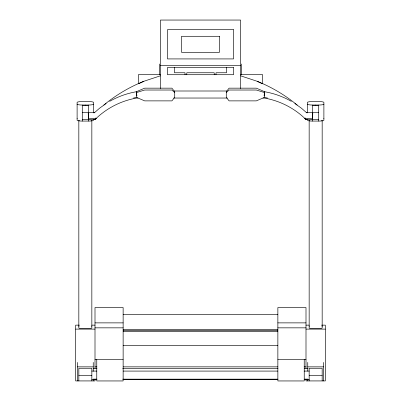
<?xml version="1.0" encoding="UTF-8"?>
<svg xmlns="http://www.w3.org/2000/svg" width="401" height="401" viewBox="0 0 401 401"><rect width="100%" height="100%" fill="white"/><g stroke="black" fill="none" stroke-linecap="round" stroke-linejoin="round"><path stroke-width="0.6" d="M312.785 113.232L312.454 118.836L304.414 118.365M264.119 95.924L264.535 91.714C273.953 93.348 283.076 96.621 291.372 101.373M77.072 118.506L77.112 118.395A5.278 0.917 0 0 1 77.248 118.275M93.598 104.12L93.558 104.23A5.278 0.917 0 0 1 89.012 105.017L81.654 105.017A5.278 0.917 0 0 1 77.112 104.23L77.072 104.12M323.928 104.12L323.888 104.23A5.278 0.917 0 0 1 319.346 105.017L311.988 105.017A5.278 0.917 0 0 1 307.442 104.23L307.402 104.12M94.24 112.876L99.548 108.23L106.155 103.488M226.279 92.536L229.091 90.024L256.344 90.024L264.454 92.536M109.628 101.373C117.924 96.621 127.047 93.348 136.465 91.714L136.881 95.924M160.4 75.824L143.879 81.263L138.596 83.784L138.596 74.416L160.4 74.416M133.508 98.024L136.591 97.413L144.656 100.877L171.909 100.877L174.721 97.328L174.721 91.714L171.909 88.165L144.656 88.165L136.39 91.714L136.39 96.952M96.586 118.365L88.546 118.836L88.215 113.232M93.598 112.947L93.558 102.34A5.278 0.917 0 0 0 89.012 101.553L81.654 101.553A5.278 0.917 0 0 0 77.112 102.34L77.112 120.28A5.278 0.917 0 0 0 81.654 121.072L89.012 121.072A5.278 0.917 0 0 0 93.558 120.28L93.598 119.137M307.402 119.137L307.442 120.28A5.278 0.917 0 0 0 311.988 121.072L319.346 121.072A5.278 0.917 0 0 0 323.888 120.28L323.888 102.34A5.278 0.917 0 0 0 319.346 101.553L311.988 101.553A5.278 0.917 0 0 0 307.442 102.34L307.402 112.947M93.598 119.553L95.413 119.548L95.413 117.934M160.4 65.528L240.6 65.528M240.6 74.416L262.404 74.416L262.404 83.784L257.126 81.268L240.6 75.824M174.079 91.002L226.921 91.002M136.546 92.536L144.656 90.024L171.909 90.024L174.721 92.536M137.994 98.034L136.741 98.034A78.3 78.3 0 0 0 95.413 119.137M173.623 98.034L227.377 98.034M263.006 98.034L264.259 98.034A78.3 78.3 0 0 1 305.587 119.137M82.285 105.488L88.38 105.488M312.62 105.488L318.715 105.488M82.285 112.521L94.826 112.521M306.174 112.521L318.715 112.521M82.285 119.553L95.413 119.553M305.587 117.934L305.587 119.553L318.715 119.553M123.137 314.574L277.863 314.574M95.002 322.875L123.137 322.875M277.863 322.875L305.998 322.875M79.408 325.141L75.664 325.141L75.664 380.925L95.002 380.925L95.002 379.05M91.884 325.141L95.002 325.141M305.998 325.141L309.116 325.141M321.592 325.141L325.336 325.141L325.336 380.925L305.998 380.925L305.998 379.05M95.002 327.843L123.137 327.843M277.863 327.843L305.998 327.843M75.664 329.111L95.002 329.111M305.998 329.111L325.336 329.111M123.137 329.602L277.863 329.602M123.137 330.479L277.863 330.479M123.137 331.356L277.863 331.356M123.137 345.426L277.863 345.426M95.002 359.491L123.137 359.491M277.863 359.491L305.998 359.491M77.423 366.86L93.248 366.86M95.002 366.86L96.882 366.86M123.187 366.86L277.878 366.86M304.184 366.86L306.063 366.86M307.752 366.86L323.577 366.86M93.248 368.619L97.002 368.619M122.681 368.619L277.998 368.619M304.304 368.619L308.063 368.619M91.839 371.08L96.852 371.08M123.152 371.08L277.848 371.08M304.148 371.08L309.161 371.08M78.827 375.296L91.839 375.296M309.161 375.296L322.173 375.296M93.248 379.166L97.002 379.166M122.681 379.166L277.998 379.166M304.304 379.166L308.063 379.166M91.839 379.516L96.852 379.516M123.152 379.516L277.848 379.516M304.148 379.516L309.161 379.516M305.587 119.548L307.402 119.553M267.492 98.024L264.409 97.413L256.344 100.877L229.091 100.877L226.279 97.328L226.279 91.714L229.091 88.165L256.344 88.165L264.61 91.714L264.61 96.952M294.845 103.488L301.452 108.23L306.76 112.876M323.928 118.506L323.888 118.395A5.278 0.917 0 0 0 323.752 118.275M323.577 362.404L323.577 380.925M322.173 120.39L322.173 327.948A3.519 0.612 0 0 1 318.655 328.559L312.675 328.559A3.519 0.612 0 0 1 309.161 327.948L309.161 120.39M322.173 380.925L322.173 368.263L309.161 368.263L309.161 380.925M318.715 105.027L318.715 121.077M315.667 105.027L315.667 105.488M312.62 105.027L312.62 121.077M307.752 362.404L307.752 371.141M307.752 379.09L307.752 380.925M305.998 368.439L305.998 307.542L277.863 307.542L277.863 380.95L304.239 380.95L304.239 359.491M241.658 63.98L241.658 74.902M240.6 88.576L240.6 20.05L160.4 20.05L160.4 88.576M226.535 67.483L226.535 72.756L215.984 72.756L215.984 74.711M214.224 74.711L214.224 72.756L186.776 72.756L186.776 74.711M185.016 74.711L185.016 72.756L174.465 72.756L174.465 67.483M159.342 63.98L159.342 74.902M96.761 359.491L96.761 380.95L123.137 380.95L123.137 307.542L95.002 307.542L95.002 368.439M93.248 362.404L93.248 371.256M93.248 379.09L93.248 380.925M91.839 120.39L91.839 327.948A3.519 0.612 0 0 1 88.325 328.559L82.345 328.559A3.519 0.612 0 0 1 78.827 327.948L78.827 120.39M91.839 380.925L91.839 368.263L78.827 368.263L78.827 380.925M88.38 105.027L88.38 121.077M85.333 105.027L85.333 105.488M82.285 105.027L82.285 121.077M77.423 362.404L77.423 380.925M103.804 105.057A151.949 151.949 0 0 1 143.879 81.263M257.121 81.263A151.949 151.949 0 0 1 297.196 105.057M321.702 120.465A3.519 0.612 0 0 1 321.447 120.536M321.903 326.068A3.519 0.612 0 0 1 322.173 326.299M309.888 120.536A3.519 0.612 0 0 1 309.632 120.465M309.161 326.299A3.519 0.612 0 0 1 309.427 326.068M79.553 120.536A3.519 0.612 0 0 1 79.298 120.465M78.827 326.299A3.519 0.612 0 0 1 79.097 326.068M91.368 120.465A3.519 0.612 0 0 1 91.112 120.536M91.573 326.068A3.519 0.612 0 0 1 91.839 326.299M233.567 29.684L167.433 29.684L167.433 58.922L233.567 58.922L233.567 29.684M219.502 36.291L181.498 36.291L181.498 52.31L219.502 52.31L219.502 36.291M233.567 67.483L167.433 67.483L167.433 74.711L233.567 74.711L233.567 67.483"/></g></svg>
